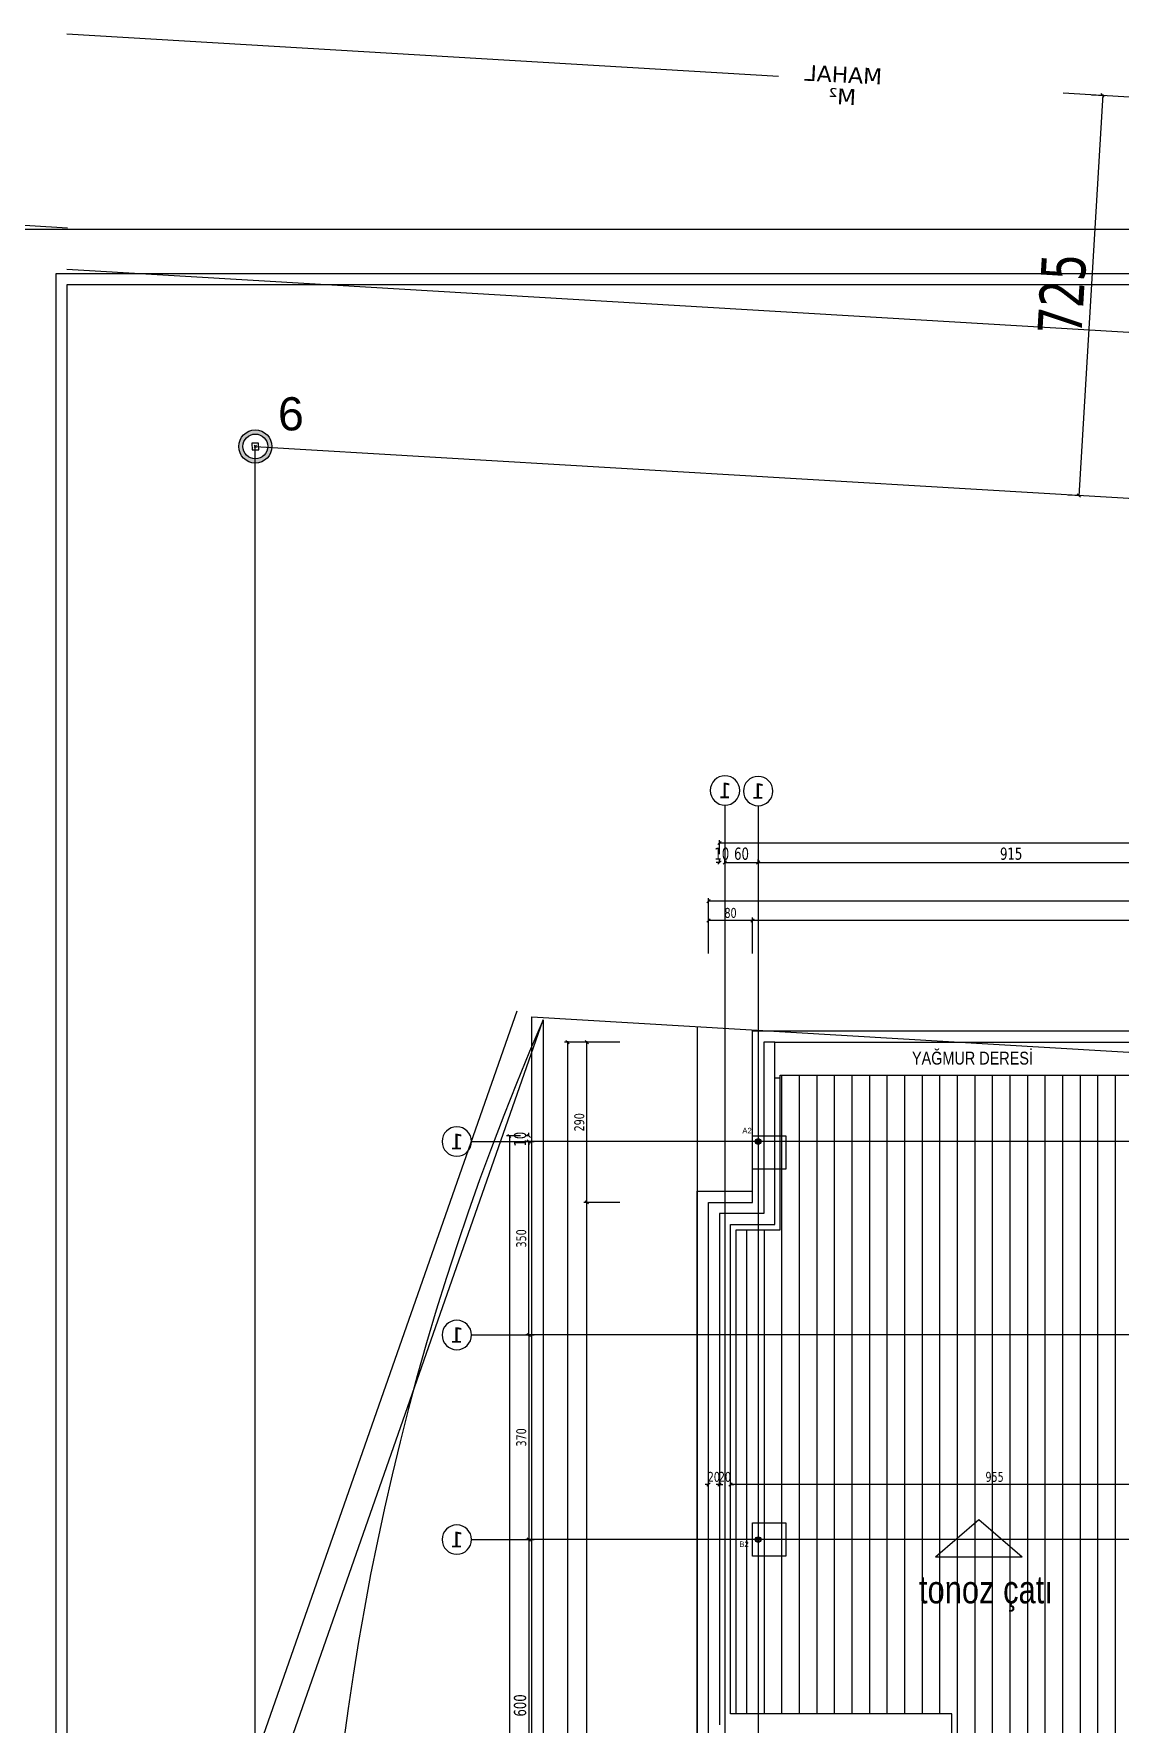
# Model space of a CAD drawing. Header units: millimetres. Extents: x 43168.9 to 43194.6, y -25545.1 to -25543.4.
# Drawn here: x 43179.544 to 43179.937, y -25544.051 to -25543.439 of the extents above; entities that cross this region are included whole.
import ezdxf
from ezdxf.enums import TextEntityAlignment as Align

# ---------------------------------------------------------------- set-up
doc = ezdxf.new("R2010")
doc.units = ezdxf.units.MM
doc.header["$LTSCALE"] = 200
for name, pattern in [('DASHDOT', [1, 0.5, -0.25, 0, -0.25]), ('DASHDOT2', [0.5, 0.25, -0.125, 0, -0.125]), ('HIDDEN2', [0.1875, 0.125, -0.0625])]:
    doc.linetypes.add(name, pattern=pattern)
for name, color, linetype in [('aks_sgh', 5, 'DASHDOT2'), ('arsasiniri_sgh', 10, 'Continuous'), ('gor-1_sgh', 232, 'Continuous'), ('gor-2_sgh', 161, 'Continuous'), ('gor-3_sgh', 191, 'Continuous'), ('gor-4_sgh', 17, 'Continuous'), ('izd-alt_sgh', 8, 'HIDDEN2'), ('olcu-uyg_sgh', 193, 'Continuous'), ('olcuaks_sgh', 41, 'Continuous'), ('olcudis_sgh', 185, 'Continuous'), ('pafta_sgh', 11, 'Continuous'), ('sembol_sgh', 8, 'Continuous'), ('yapi-yaklasma_sgh', 41, 'DASHDOT'), ('yazi-mahal_sgh', 12, 'Continuous')]:
    doc.layers.add(name, color=color, linetype=linetype)
doc.styles.add('1-200', font='arial.ttf', dxfattribs={"height": 60})
doc.styles.add('dim', font='VERDANA.TTF', dxfattribs={"width": 0.7})
doc.styles.add('text1', font='VERDANA.TTF')
doc.styles.add('text2', font='arial.ttf')

msp = doc.modelspace()

# ---------------------------------------------------------------- hatches: boundary and pattern name
h = msp.add_hatch(color=256)
edge = h.paths.add_edge_path()
edge.add_arc((43179.624, -25543.58847), 0.006, 0, 360)
edge = h.paths.add_edge_path(flags=16)
edge.add_arc((43179.624, -25543.58847), 0.0045, 0, 360)
h = msp.add_hatch(color=256)
edge = h.paths.add_edge_path()
edge.add_arc((43179.80588, -25543.83992), 0.001, 0, 360)
edge = h.paths.add_edge_path(flags=16)
edge.add_arc((43179.80588, -25543.83992), 0.00075, 0, 360)
h = msp.add_hatch(color=256)
edge = h.paths.add_edge_path()
edge.add_arc((43179.80588, -25543.98392), 0.001, 0, 360)
edge = h.paths.add_edge_path(flags=16)
edge.add_arc((43179.80588, -25543.98392), 0.00075, 0, 360)

# ---------------------------------------------------------------- linework, layer by layer
at = {"color": 0, "linetype": 'ByBlock', "lineweight": -2}
for p, q in [((43179.93105, -25543.46208), (43179.92993, -25543.46081)), ((43179.62517, -25543.58724), (43179.62277, -25543.5873)), ((43179.62277, -25543.5873), (43179.62283, -25543.5897)), ((43179.62283, -25543.5897), (43179.62523, -25543.58964)), ((43179.62443, -25543.58888), (43179.62357, -25543.58806)), ((43179.62441, -25543.58804), (43179.62359, -25543.5889)), ((43179.62523, -25543.58964), (43179.62517, -25543.58724)), ((43179.92132, -25543.60555), (43179.92245, -25543.60682)), ((43179.79248, -25543.73132), (43179.79128, -25543.73252)), ((43179.79128, -25543.73952), (43179.79248, -25543.73832)), ((43179.79448, -25543.73832), (43179.79328, -25543.73952)), ((43179.79448, -25543.73832), (43179.79328, -25543.73952)), ((43179.80528, -25543.73952), (43179.80648, -25543.73832)), ((43179.80648, -25543.73832), (43179.80528, -25543.73952)), ((43179.78848, -25543.75232), (43179.78728, -25543.75352)), ((43179.78848, -25543.75932), (43179.78728, -25543.76052)), ((43179.80448, -25543.75932), (43179.80328, -25543.76052)), ((43179.80328, -25543.76052), (43179.80448, -25543.75932)), ((43179.73748, -25543.80452), (43179.73628, -25543.80332)), ((43179.74448, -25543.80452), (43179.74328, -25543.80332)), ((43179.71648, -25543.83852), (43179.71528, -25543.83732)), ((43179.72228, -25543.83732), (43179.72348, -25543.83852)), ((43179.72348, -25543.84052), (43179.72228, -25543.83932)), ((43179.72348, -25543.84052), (43179.72228, -25543.83932)), ((43179.80608, -25543.83972), (43179.80568, -25543.83972)), ((43179.80568, -25543.83972), (43179.80568, -25543.84012)), ((43179.80568, -25543.84012), (43179.80608, -25543.84012)), ((43179.80595, -25543.83985), (43179.80581, -25543.83999)), ((43179.80595, -25543.83999), (43179.80581, -25543.83985)), ((43179.80608, -25543.84012), (43179.80608, -25543.83972)), ((43179.74448, -25543.86252), (43179.74328, -25543.86132)), ((43179.74328, -25543.86132), (43179.74448, -25543.86252)), ((43179.72228, -25543.90931), (43179.72348, -25543.91051)), ((43179.72348, -25543.91051), (43179.72228, -25543.90931)), ((43179.78728, -25543.96454), (43179.78848, -25543.96334)), ((43179.79128, -25543.96454), (43179.79248, -25543.96334)), ((43179.79248, -25543.96334), (43179.79128, -25543.96454)), ((43179.79648, -25543.96334), (43179.79528, -25543.96454)), ((43179.79648, -25543.96334), (43179.79528, -25543.96454)), ((43179.72348, -25543.98452), (43179.72228, -25543.98332)), ((43179.72228, -25543.98332), (43179.72348, -25543.98452)), ((43179.80608, -25543.98372), (43179.80568, -25543.98372)), ((43179.80568, -25543.98372), (43179.80568, -25543.98412)), ((43179.80568, -25543.98412), (43179.80608, -25543.98412)), ((43179.80595, -25543.98385), (43179.80581, -25543.98399)), ((43179.80595, -25543.98399), (43179.80581, -25543.98385)), ((43179.80608, -25543.98412), (43179.80608, -25543.98372))]:
    msp.add_line(p, q, dxfattribs=at)
for p, q in [((43179.79388, -25543.71824), (43179.79388, -25543.74092)), ((43179.80588, -25543.71846), (43179.80588, -25543.74114)), ((43179.7022, -25543.83992), (43179.72488, -25543.83992)), ((43179.7022, -25543.90991), (43179.72488, -25543.90991)), ((43179.7022, -25543.98392), (43179.72488, -25543.98392))]:
    msp.add_line(p, q)
at = {"color": 0, "linetype": 'Continuous', "lineweight": -2}
for centre, radius in [((43179.624, -25543.58847), 0.006), ((43179.624, -25543.58847), 0.0045), ((43179.80588, -25543.83992), 0.001), ((43179.80588, -25543.83992), 0.00075), ((43179.80588, -25543.98392), 0.001), ((43179.80588, -25543.98392), 0.00075)]:
    msp.add_circle(centre, radius, dxfattribs=at)
at = {"linetype": 'Continuous', "extrusion": (0, 0, -1)}
for centre in [(43179.79388, -25543.71292), (43179.80588, -25543.71314), (43179.69688, -25543.83992), (43179.69688, -25543.90991), (43179.69688, -25543.98392)]:
    msp.add_ellipse(centre, major_axis=(0.00376, 0.00376), ratio=1, start_param=3.926991, end_param=10.210176, dxfattribs=at)
at = {"layer": 'aks_sgh'}
for p, q in [((43179.79388, -25543.74092), (43179.79388, -25544.60992)), ((43179.80588, -25543.74092), (43179.80588, -25544.60992)), ((43180.52688, -25543.83992), (43179.72488, -25543.83992)), ((43180.52688, -25543.90991), (43179.72488, -25543.90991)), ((43180.52688, -25543.98392), (43179.72488, -25543.98392))]:
    msp.add_line(p, q, dxfattribs=at)
at = {"layer": 'arsasiniri_sgh', "color": 14}
for p, q in [((43179.624, -25543.58847), (43180.64176, -25543.64889)), ((43179.624, -25544.89), (43179.624, -25543.58847))]:
    msp.add_line(p, q, dxfattribs=at)
at = {"layer": 'gor-1_sgh'}
for p, q in [((43179.72814, -25543.79592), (43179.72814, -25544.56292)), ((43179.81188, -25543.80392), (43179.80788, -25543.80392)), ((43179.80788, -25543.80392), (43179.80788, -25543.86592)), ((43179.81188, -25543.86992), (43179.81188, -25543.80392)), ((43179.80788, -25543.86592), (43179.79188, -25543.86592)), ((43179.79188, -25543.86592), (43179.79188, -25544.05091)), ((43179.79588, -25544.04691), (43179.79588, -25543.86992)), ((43179.79588, -25543.86992), (43179.81188, -25543.86992)), ((43179.87588, -25544.04691), (43179.79588, -25544.04691)), ((43179.87588, -25544.09291), (43179.87588, -25544.04691))]:
    msp.add_line(p, q, dxfattribs=at)
msp.add_arc((43180.60734, -25544.17942), 0.9592, 156.43359, 203.56641, dxfattribs=at)
at = {"layer": 'gor-2_sgh'}
for p, q in [((43179.55588, -25543.52433), (43179.62736, -25543.52858)), ((43179.62736, -25543.52858), (43180.02322, -25543.5521)), ((43179.80388, -25543.86192), (43179.80388, -25543.79992)), ((43179.80388, -25543.79992), (43180.12588, -25543.79992)), ((43179.81188, -25543.80392), (43180.12588, -25543.80392)), ((43179.81388, -25543.81592), (43179.95088, -25543.81592)), ((43179.81388, -25543.87192), (43179.81388, -25543.81592)), ((43179.81188, -25543.81692), (43179.81388, -25543.81692)), ((43179.78788, -25544.46492), (43179.78788, -25543.86192)), ((43179.78788, -25543.86192), (43179.80388, -25543.86192)), ((43179.79788, -25544.04691), (43179.79788, -25543.87192)), ((43179.79788, -25543.87192), (43179.81388, -25543.87192))]:
    msp.add_line(p, q, dxfattribs=at)
at = {"layer": 'gor-3_sgh'}
for p, q in [((43179.78388, -25544.46892), (43179.78388, -25543.85792)), ((43179.78388, -25543.85792), (43179.80388, -25543.85792))]:
    msp.add_line(p, q, dxfattribs=at)
at = {"layer": 'gor-4_sgh'}
for p, q in [((43179.8145, -25544.04691), (43179.8145, -25543.81592)), ((43179.82085, -25544.04691), (43179.82085, -25543.81592)), ((43179.8272, -25544.04691), (43179.8272, -25543.81592)), ((43179.83355, -25544.04691), (43179.83355, -25543.81592)), ((43179.8399, -25544.04691), (43179.8399, -25543.81592)), ((43179.84625, -25544.04691), (43179.84625, -25543.81592)), ((43179.8526, -25544.04691), (43179.8526, -25543.81592)), ((43179.85895, -25544.04691), (43179.85895, -25543.81592)), ((43179.8653, -25544.04691), (43179.8653, -25543.81592)), ((43179.87165, -25544.04691), (43179.87165, -25543.81592)), ((43179.878, -25544.17942), (43179.878, -25543.81592)), ((43179.88435, -25544.17942), (43179.88435, -25543.81592)), ((43179.8907, -25544.17942), (43179.8907, -25543.81592)), ((43179.89705, -25544.17942), (43179.89705, -25543.81592)), ((43179.9034, -25544.17942), (43179.9034, -25543.81592)), ((43179.90975, -25544.17942), (43179.90975, -25543.81592)), ((43179.9161, -25544.17942), (43179.9161, -25543.81592)), ((43179.92245, -25544.17942), (43179.92245, -25543.81592)), ((43179.9288, -25544.17942), (43179.9288, -25543.81592)), ((43179.93515, -25544.17942), (43179.93515, -25543.81592)), ((43179.8018, -25544.04691), (43179.8018, -25543.87192)), ((43179.80815, -25544.04691), (43179.80815, -25543.87192))]:
    msp.add_line(p, q, dxfattribs=at)
at = {"layer": 'izd-alt_sgh'}
for p, q in [((43179.58448, -25544.17612), (43179.7187, -25543.79262)), ((43179.59392, -25544.17942), (43179.72814, -25543.79592)), ((43179.80388, -25543.83792), (43179.81588, -25543.83792)), ((43179.80388, -25543.84992), (43179.80388, -25543.83792)), ((43179.81588, -25543.83792), (43179.81588, -25543.84992)), ((43179.81588, -25543.84992), (43179.80388, -25543.84992)), ((43179.80388, -25543.97792), (43179.81588, -25543.97792)), ((43179.80388, -25543.98992), (43179.80388, -25543.97792)), ((43179.81588, -25543.97792), (43179.81588, -25543.98992)), ((43179.81588, -25543.98992), (43179.80388, -25543.98992))]:
    msp.add_line(p, q, dxfattribs=at)
at = {"layer": 'olcu-uyg_sgh'}
for p, q in [((43179.93051, -25543.46119), (43179.92187, -25543.60644)), ((43179.9265, -25543.46121), (43179.93149, -25543.4615)), ((43179.9179, -25543.60595), (43179.92289, -25543.60625))]:
    msp.add_line(p, q, dxfattribs=at)
at = {"layer": 'olcuaks_sgh'}
for p, q in [((43179.79163, -25543.73192), (43180.46013, -25543.73192)), ((43179.79188, -25543.73592), (43179.79188, -25543.73092)), ((43179.79188, -25543.73892), (43179.79068, -25543.73892)), ((43179.79188, -25543.73892), (43179.79188, -25543.73792)), ((43179.79363, -25543.73892), (43179.80613, -25543.73892)), ((43179.79388, -25543.73892), (43179.79388, -25543.73792)), ((43179.79388, -25543.73892), (43179.79388, -25543.73792)), ((43179.79388, -25543.73892), (43179.79508, -25543.73892)), ((43179.80563, -25543.73892), (43179.98913, -25543.73892)), ((43179.80588, -25543.73892), (43179.80588, -25543.73792)), ((43179.80588, -25543.73892), (43179.80588, -25543.73792)), ((43179.71988, -25543.83792), (43179.71488, -25543.83792)), ((43179.71588, -25543.83767), (43179.71588, -25544.55117)), ((43179.72288, -25543.83792), (43179.72188, -25543.83792)), ((43179.72688, -25543.83992), (43179.72188, -25543.83992)), ((43179.72288, -25543.83992), (43179.72188, -25543.83992)), ((43179.72288, -25543.83792), (43179.72288, -25543.83672)), ((43179.72288, -25543.91016), (43179.72288, -25543.83967)), ((43179.72288, -25543.83992), (43179.72288, -25543.84112)), ((43179.72688, -25543.90991), (43179.72188, -25543.90991)), ((43179.72688, -25543.90991), (43179.72188, -25543.90991)), ((43179.72288, -25543.90966), (43179.72288, -25543.98417)), ((43179.72488, -25543.98392), (43179.72188, -25543.98392)), ((43179.72288, -25543.98392), (43179.72188, -25543.98392)), ((43179.72288, -25543.98367), (43179.72288, -25544.10417))]:
    msp.add_line(p, q, dxfattribs=at)
at = {"layer": 'olcudis_sgh'}
for p, q in [((43180.46413, -25543.75292), (43179.78763, -25543.75292)), ((43179.78788, -25543.76492), (43179.78788, -25543.75192)), ((43179.80413, -25543.75992), (43179.78763, -25543.75992)), ((43179.78788, -25543.77192), (43179.78788, -25543.75892)), ((43180.44813, -25543.75992), (43179.80363, -25543.75992)), ((43179.80388, -25543.77192), (43179.80388, -25543.75892)), ((43179.80388, -25543.77192), (43179.80388, -25543.75892)), ((43179.74888, -25543.80392), (43179.73588, -25543.80392)), ((43179.73688, -25543.80367), (43179.73688, -25544.55117)), ((43179.75588, -25543.80392), (43179.74288, -25543.80392)), ((43179.74388, -25543.86217), (43179.74388, -25543.80367)), ((43179.75588, -25543.86192), (43179.74288, -25543.86192)), ((43179.75588, -25543.86192), (43179.74288, -25543.86192)), ((43179.74388, -25544.46517), (43179.74388, -25543.86167)), ((43179.78788, -25543.96394), (43179.78788, -25543.96294)), ((43179.79188, -25543.96394), (43179.79188, -25543.96294)), ((43179.79188, -25543.96394), (43179.79188, -25543.96294)), ((43179.79588, -25543.96394), (43179.79588, -25543.96294)), ((43179.79588, -25543.96394), (43179.79588, -25543.96294)), ((43179.78788, -25543.96394), (43179.78668, -25543.96394)), ((43179.79188, -25543.96394), (43179.79068, -25543.96394)), ((43179.79188, -25543.96394), (43179.79308, -25543.96394)), ((43179.98713, -25543.96394), (43179.79563, -25543.96394)), ((43179.79588, -25543.96394), (43179.79708, -25543.96394))]:
    msp.add_line(p, q, dxfattribs=at)
at = {"layer": 'pafta_sgh'}
for p, q in [((43180.95588, -25543.51), (43179.53588, -25543.51)), ((43179.55188, -25543.526), (43179.55188, -25544.954)), ((43180.93988, -25543.526), (43179.55188, -25543.526)), ((43179.55588, -25543.53), (43179.55588, -25544.95)), ((43180.93588, -25543.53), (43179.55588, -25543.53))]:
    msp.add_line(p, q, dxfattribs=at)
at = {"layer": 'yapi-yaklasma_sgh', "color": 40}
for p, q in [((43179.55588, -25543.43918), (43179.81321, -25543.45447)), ((43179.91616, -25543.46059), (43180.39311, -25543.48894)), ((43179.31764, -25543.49515), (43179.55601, -25543.50932))]:
    msp.add_line(p, q, dxfattribs=at)
at = {"layer": 'yapi-yaklasma_sgh'}
for p, q in [((43179.724, -25543.79476), (43180.53777, -25543.84307)), ((43179.724, -25544.78759), (43179.724, -25543.79476)), ((43179.724, -25543.79476), (43180.53777, -25543.84307)), ((43179.724, -25544.78759), (43179.724, -25543.79476)), ((43179.784, -25544.72615), (43179.784, -25543.79832)), ((43179.784, -25544.72615), (43179.784, -25543.79832))]:
    msp.add_line(p, q, dxfattribs=at)
at = {"layer": 'yazi-mahal_sgh'}
for p, q in [((43179.87005, -25543.99017), (43179.88571, -25543.97669)), ((43179.88571, -25543.97669), (43179.90137, -25543.99017)), ((43179.87005, -25543.99017), (43179.90137, -25543.99017))]:
    msp.add_line(p, q, dxfattribs=at)

# ---------------------------------------------------------------- texts
at = {"color": 7, "style": 'text1', "text_generation_flag": 4}
for tag, text, height, p in [('MAHAL', '', 0.00577, (43179.8367, -25543.45395)), ('M²', 'm²', 0.005769, (43179.8363, -25543.46184))]:
    msp.add_attdef(tag, text=text, height=height, rotation=177.14684, dxfattribs=at).set_placement(p, align=Align.MIDDLE)
at = {"linetype": 'Continuous', "style": 'text1', "text_generation_flag": 4}
for p in [(43179.79388, -25543.71292), (43179.80588, -25543.71314), (43179.69688, -25543.83992), (43179.69688, -25543.90991), (43179.69688, -25543.98392)]:
    msp.add_attdef('1', text='', height=0.0056, rotation=180, dxfattribs=at).set_placement(p, align=Align.MIDDLE)
at = {"layer": 'aks_sgh', "style": '1-200'}
for s, p in [('A2', (43179.80016, -25543.83696)), ('B2', (43179.79905, -25543.98659))]:
    msp.add_text(s, height=0.002, rotation=0.00001, dxfattribs=at).set_placement(p)
at = {"layer": 'olcu-uyg_sgh', "color": 2, "style": 'dim', "width": 0.7}
msp.add_text('725', height=0.016, rotation=86.59893, dxfattribs=at).set_placement((43179.92282, -25543.54837))
at = {"layer": 'olcuaks_sgh', "color": 2, "style": 'dim', "width": 0.7}
for s, p in [('10', (43179.79004, -25543.73798)), ('60', (43179.79718, -25543.73798)), ('915', (43179.89337, -25543.73798))]:
    msp.add_text(s, height=0.0044, dxfattribs=at).set_placement(p)
for s, height, p in [('10', 0.0044, (43179.72194, -25543.84176)), ('350', 0.0036, (43179.72197, -25543.87825)), ('370', 0.0036, (43179.72197, -25543.95025)), ('600', 0.0044, (43179.72194, -25544.04796))]:
    msp.add_text(s, height=height, rotation=90, dxfattribs=at).set_placement(p)
at = {"layer": 'olcudis_sgh', "color": 2, "style": 'dim', "width": 0.7}
for s, p in [('80', (43179.79369, -25543.759)), ('20', (43179.78765, -25543.96303)), ('20', (43179.79165, -25543.96303)), ('955', (43179.8881, -25543.96303))]:
    msp.add_text(s, height=0.0036, dxfattribs=at).set_placement(p)
msp.add_text('290', height=0.0036, rotation=90, dxfattribs=at).set_placement((43179.74297, -25543.83625))
at = {"layer": 'sembol_sgh', "color": 1, "ltscale": 50, "style": '1-200'}
msp.add_text('6', height=0.012, rotation=1.36382, dxfattribs=at).set_placement((43179.63233, -25543.58277))
at = {"layer": 'yazi-mahal_sgh', "color": 252, "style": 'text2', "width": 0.8}
for s, height, p in [('YAĞMUR DERESİ', 0.0046667, (43179.86152, -25543.81208)), ('tonoz çatı', 0.01, (43179.86404, -25544.00699))]:
    msp.add_text(s, height=height, dxfattribs=at).set_placement(p)

doc.saveas('drawing.dxf')
